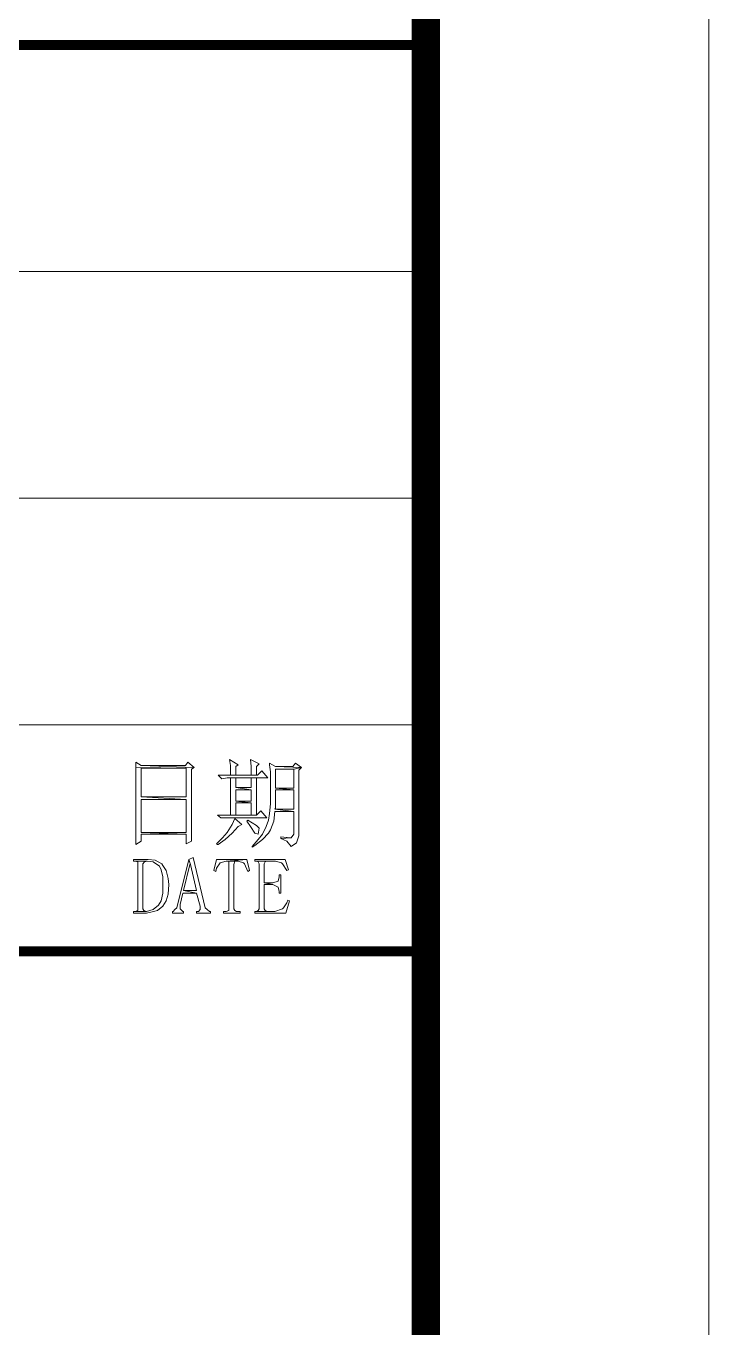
# Model space of a CAD drawing. Header units: millimetres. Extents: x 53009415 to 54059915, y 20499171 to 20796171.
# Drawn here: x 53627854 to 53639915, y 20597520 to 20620505 of the extents above; entities that cross this region are included whole.
import ezdxf

# ---------------------------------------------------------------- set-up
doc = ezdxf.new("R2010")
doc.units = ezdxf.units.MM
doc.header["$LTSCALE"] = 1000
doc.layers.add('PUB_TITLE', color=7, linetype='Continuous', lineweight=20)
doc.layers.add('ROAD', color=2, linetype='Continuous')

# ---------------------------------------------------------------- blocks, each defined once
blk = doc.blocks.new('a1')
at = {"layer": 'PUB_TITLE'}
for p, q in [((50499410, 18572730), (50505410, 18572730)), ((50499410, 18571930), (50505410, 18571930)), ((50499410, 18571130), (50505410, 18571130))]:
    blk.add_line(p, q, dxfattribs=at)
for points in [[(50422310, 18549330), (50506410, 18549330), (50506410, 18608730), (50422310, 18608730)], [(50499410, 18550330), (50505410, 18550330), (50505410, 18607730), (50499410, 18607730)]]:
    blk.add_lwpolyline(points, close=True, dxfattribs=at)
at = {"layer": 'PUB_TITLE', "const_width": 100}
blk.add_lwpolyline([(50424810, 18550330), (50505410, 18550330), (50505410, 18607730), (50424810, 18607730)], close=True, dxfattribs=at)
at = {"layer": 'PUB_TITLE', "const_width": 35}
for points in [[(50499410, 18573530), (50505410, 18573530)], [(50499410, 18570330), (50505410, 18570330)]]:
    blk.add_lwpolyline(points, dxfattribs=at)
at = {"layer": 'PUB_TITLE', "lineweight": 0}
for points in [[(50504716.8, 18571006.7), (50504719.9, 18570985.3), (50504719.9, 18570951.6), (50504738.3, 18570951.6), (50504738.3, 18570982.2), (50504747.5, 18570988.3)], [(50504790.3, 18571006.7), (50504793.4, 18570982.2), (50504793.4, 18570951.6), (50504738.3, 18570951.6), (50504719.9, 18570951.6), (50504811.8, 18570951.6), (50504811.8, 18570982.2), (50504821, 18570991.4)], [(50504386.1, 18570997.5), (50504386.1, 18570979.1), (50504563.7, 18570976.1), (50504563.7, 18570875), (50504404.4, 18570875), (50504563.7, 18570865.8), (50504563.7, 18570749.4), (50504404.4, 18570749.4), (50504563.7, 18570743.3), (50504563.7, 18570709.6), (50504582.1, 18570718.8), (50504582.1, 18570724.9), (50504582.1, 18570755.6), (50504582.1, 18570789.2), (50504582.1, 18570973), (50504591.3, 18570979.1), (50504404.4, 18570985.3)], [(50504386.1, 18570979.1), (50504386.1, 18570945.4), (50504386.1, 18570911.8), (50504386.1, 18570881.1), (50504386.1, 18570850.5), (50504386.1, 18570835.2), (50504386.1, 18570804.6), (50504386.1, 18570773.9), (50504386.1, 18570740.2), (50504386.1, 18570706.5), (50504404.4, 18570718.8), (50504404.4, 18570743.3), (50504563.7, 18570743.3), (50504404.4, 18570749.4), (50504404.4, 18570865.8), (50504563.7, 18570865.8), (50504404.4, 18570875), (50504404.4, 18570976.1), (50504563.7, 18570976.1)], [(50504569.8, 18570997.5), (50504560.6, 18570985.3), (50504404.4, 18570985.3), (50504591.3, 18570979.1)], [(50504830.2, 18570966.9), (50504814.8, 18570951.6), (50504811.8, 18570951.6), (50504719.9, 18570951.6), (50504677, 18570951.6), (50504689.3, 18570939.3), (50504707.7, 18570942.4), (50504719.9, 18570942.4), (50504811.8, 18570942.4), (50504851.6, 18570942.4)], [(50504857.7, 18570994.4), (50504857.7, 18570988.3), (50504860.8, 18570963.8), (50504860.8, 18570930.1), (50504860.8, 18570890.3), (50504860.8, 18570890.3), (50504860.8, 18570850.5), (50504857.7, 18570816.8), (50504854.7, 18570792.3), (50504845.5, 18570770.9), (50504833.2, 18570743.3), (50504817.9, 18570724.9), (50504796.5, 18570700.4), (50504796.5, 18570697.4), (50504805.7, 18570703.5), (50504833.2, 18570724.9), (50504854.7, 18570746.4), (50504860.8, 18570758.6), (50504873, 18570789.2), (50504876.1, 18570822.9), (50504943.5, 18570822.9), (50504876.1, 18570832.1), (50504879.2, 18570835.2), (50504879.2, 18570865.8), (50504879.2, 18570899.5), (50504943.5, 18570899.5), (50504879.2, 18570905.6), (50504879.2, 18570973), (50504943.5, 18570973), (50504971, 18570979.1), (50504879.2, 18570982.2)], [(50504971, 18570979.1), (50504943.5, 18570973), (50504943.5, 18570905.6), (50504879.2, 18570905.6), (50504943.5, 18570899.5), (50504943.5, 18570832.1), (50504876.1, 18570832.1), (50504943.5, 18570822.9), (50504943.5, 18570743.3), (50504934.3, 18570731), (50504897.5, 18570728), (50504919, 18570718.8), (50504934.3, 18570700.4), (50504952.7, 18570712.7), (50504961.9, 18570737.2), (50504961.9, 18570969.9)], [(50504949.6, 18570994.4), (50504940.4, 18570982.2), (50504879.2, 18570982.2), (50504971, 18570979.1)], [(50504719.9, 18570942.4), (50504719.9, 18570810.7), (50504738.3, 18570810.7), (50504738.3, 18570853.6), (50504793.4, 18570853.6), (50504738.3, 18570859.7), (50504738.3, 18570899.5), (50504793.4, 18570899.5), (50504738.3, 18570908.7), (50504738.3, 18570942.4), (50504793.4, 18570942.4)], [(50504811.8, 18570942.4), (50504719.9, 18570942.4), (50504793.4, 18570942.4), (50504793.4, 18570908.7), (50504738.3, 18570908.7), (50504793.4, 18570899.5), (50504793.4, 18570859.7), (50504738.3, 18570859.7), (50504793.4, 18570853.6), (50504793.4, 18570810.7), (50504811.8, 18570810.7)], [(50504827.1, 18570826), (50504811.8, 18570810.7), (50504811.8, 18570810.7), (50504793.4, 18570810.7), (50504738.3, 18570810.7), (50504719.9, 18570810.7), (50504674, 18570810.7), (50504686.2, 18570801.5), (50504704.6, 18570801.5), (50504848.5, 18570801.5)], [(50504735.2, 18570798.4), (50504726, 18570777), (50504707.7, 18570749.4), (50504692.3, 18570731), (50504670.9, 18570709.6), (50504674, 18570706.5), (50504677, 18570706.5), (50504701.5, 18570724.9), (50504726, 18570746.4), (50504747.5, 18570770.9), (50504759.7, 18570777)], [(50504781.2, 18570792.3), (50504778.1, 18570789.2), (50504790.3, 18570770.9), (50504805.7, 18570746.4), (50504817.9, 18570743.3), (50504821, 18570764.7), (50504811.8, 18570773.9)], [(50504897.5, 18570734.1), (50504897.5, 18570728), (50504934.3, 18570731), (50504931.2, 18570731)], [(50504428.9, 18570654.5), (50504376.9, 18570654.5), (50504376.9, 18570648.4), (50504383, 18570648.4), (50504425.9, 18570648.4), (50504447.3, 18570645.3), (50504468.8, 18570630), (50504474.9, 18570617.7), (50504481, 18570593.2), (50504481, 18570562.6), (50504481, 18570535), (50504474.9, 18570507.5), (50504465.7, 18570492.2), (50504447.3, 18570476.8), (50504422.8, 18570470.7), (50504383, 18570470.7), (50504376.9, 18570470.7), (50504376.9, 18570464.6), (50504422.8, 18570464.6), (50504438.1, 18570467.7), (50504462.6, 18570473.8), (50504481, 18570489.1), (50504493.3, 18570507.5), (50504499.4, 18570532), (50504502.4, 18570565.7), (50504499.4, 18570587.1), (50504493.3, 18570614.7), (50504481, 18570633), (50504477.9, 18570639.2), (50504453.4, 18570651.4)], [(50504383, 18570648.4), (50504392.2, 18570645.3), (50504392.2, 18570639.2), (50504392.2, 18570479.9), (50504392.2, 18570473.8), (50504383, 18570470.7), (50504422.8, 18570470.7), (50504413.6, 18570473.8), (50504410.6, 18570479.9), (50504410.6, 18570639.2), (50504416.7, 18570645.3), (50504425.9, 18570648.4)], [(50504572.9, 18570654.5), (50504530, 18570483), (50504523.9, 18570476.8), (50504517.8, 18570470.7), (50504514.7, 18570470.7), (50504514.7, 18570464.6), (50504554.5, 18570464.6), (50504554.5, 18570470.7), (50504551.5, 18570470.7), (50504542.3, 18570479.9), (50504542.3, 18570495.2), (50504551.5, 18570535), (50504600.5, 18570535), (50504554.5, 18570544.2), (50504576, 18570636.1), (50504579, 18570636.1)], [(50504588.2, 18570660.6), (50504572.9, 18570654.5), (50504579, 18570636.1), (50504600.5, 18570544.2), (50504554.5, 18570544.2), (50504600.5, 18570535), (50504612.7, 18570489.1), (50504612.7, 18570476.8), (50504606.6, 18570470.7), (50504600.5, 18570470.7), (50504600.5, 18570464.6), (50504649.5, 18570464.6), (50504649.5, 18570470.7), (50504646.4, 18570470.7), (50504637.2, 18570476.8), (50504631.1, 18570483)], [(50504778.1, 18570654.5), (50504670.9, 18570654.5), (50504661.7, 18570614.7), (50504667.8, 18570611.6), (50504670.9, 18570623.9), (50504683.1, 18570642.2), (50504704.6, 18570648.4)], [(50504704.6, 18570648.4), (50504713.8, 18570648.4), (50504713.8, 18570636.1), (50504713.8, 18570479.9), (50504713.8, 18570473.8), (50504704.6, 18570470.7), (50504695.4, 18570470.7), (50504695.4, 18570464.6), (50504753.6, 18570464.6), (50504753.6, 18570470.7), (50504741.3, 18570470.7), (50504735.2, 18570473.8), (50504732.2, 18570479.9), (50504732.2, 18570636.1), (50504735.2, 18570648.4), (50504747.5, 18570648.4)], [(50504778.1, 18570654.5), (50504704.6, 18570648.4), (50504747.5, 18570648.4), (50504765.8, 18570642.2), (50504768.9, 18570639.2), (50504781.2, 18570611.6), (50504787.3, 18570614.7)], [(50504912.9, 18570654.5), (50504805.7, 18570654.5), (50504805.7, 18570648.4), (50504811.8, 18570648.4), (50504879.2, 18570648.4), (50504900.6, 18570642.2), (50504903.7, 18570639.2), (50504919, 18570614.7), (50504925.1, 18570617.7)], [(50504811.8, 18570648.4), (50504817.9, 18570645.3), (50504821, 18570639.2), (50504821, 18570479.9), (50504817.9, 18570473.8), (50504811.8, 18570470.7), (50504848.5, 18570470.7), (50504842.4, 18570473.8), (50504839.3, 18570479.9), (50504839.3, 18570565.7), (50504870, 18570565.7), (50504839.3, 18570571.8), (50504839.3, 18570639.2), (50504842.4, 18570645.3), (50504848.5, 18570648.4), (50504879.2, 18570648.4)], [(50504897.5, 18570599.4), (50504891.4, 18570599.4), (50504891.4, 18570593.2), (50504888.4, 18570577.9), (50504870, 18570571.8), (50504839.3, 18570571.8), (50504870, 18570565.7), (50504888.4, 18570556.5), (50504891.4, 18570541.2), (50504891.4, 18570535), (50504897.5, 18570535)], [(50504922, 18570510.5), (50504919, 18570501.3), (50504906.7, 18570483), (50504903.7, 18570479.9), (50504876.1, 18570470.7), (50504848.5, 18570470.7), (50504811.8, 18570470.7), (50504805.7, 18570470.7), (50504805.7, 18570464.6), (50504915.9, 18570464.6), (50504928.2, 18570507.5)]]:
    blk.add_lwpolyline(points, close=True, dxfattribs=at)

msp = doc.modelspace()

# ---------------------------------------------------------------- block references
at = {"layer": 'ROAD', "xscale": 5, "yscale": 5, "zscale": 5}
msp.add_blockref('a1', (-198892134.618, -72247479.218), dxfattribs=at)

doc.saveas('drawing.dxf')
